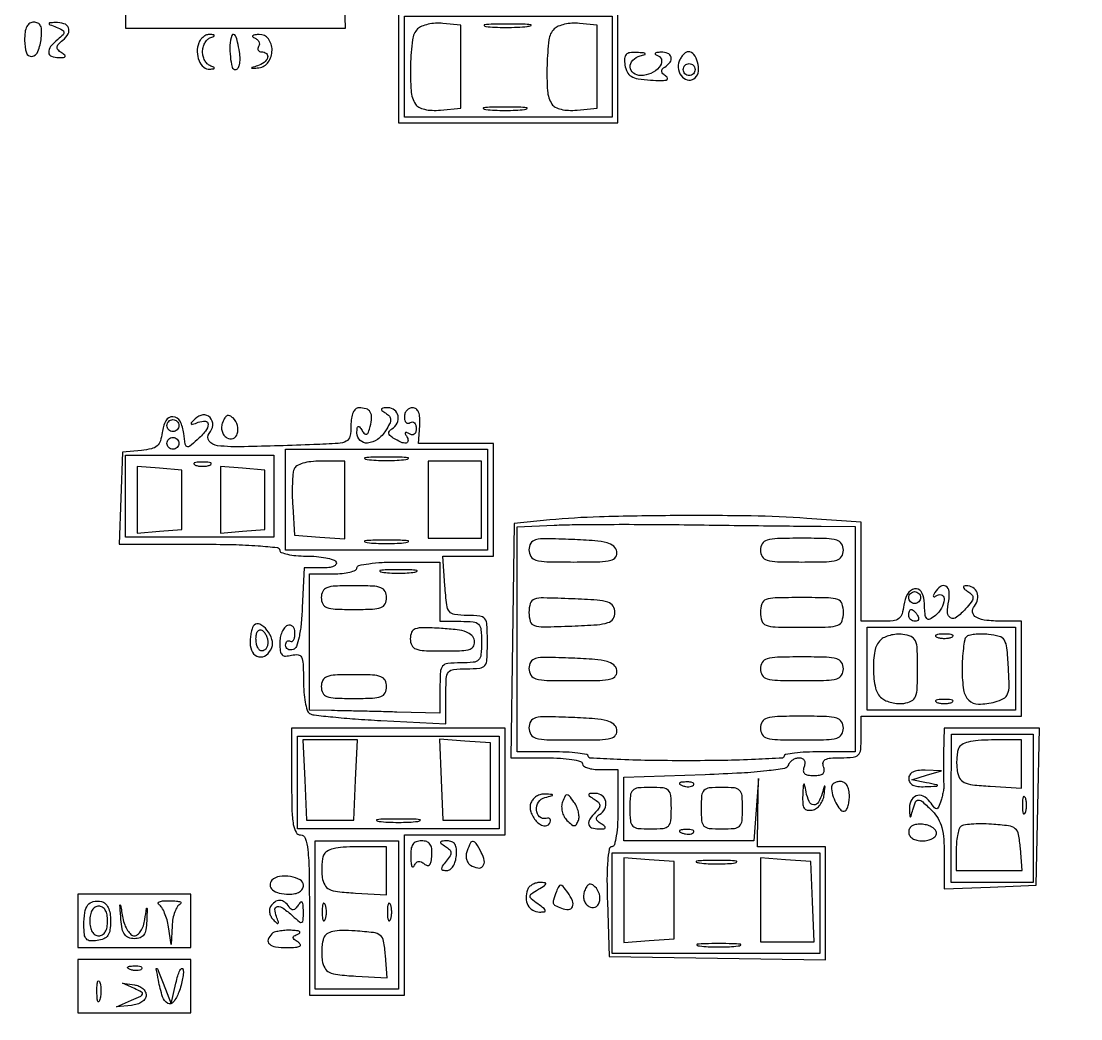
# Model space of a CAD drawing. Extents: x 4 to 1603, y 7 to 792.
# Drawn here: x 176.4 to 355, y 123 to 291.2 of the extents above; entities that cross this region are included whole.
import ezdxf

# ---------------------------------------------------------------- set-up
doc = ezdxf.new("R2010")
doc.units = 0

msp = doc.modelspace()

# ---------------------------------------------------------------- linework, layer by layer
for points in [[(4.463028, 790.750623, 0.090794), (4.267848, 789.688086, 0.000004), (4.202933, 675.011121, 0.000189), (4.180203, 548.51456, 0.000114), (4.244173, 398.5), (4.5, 7.5), (803.751263, 7.249377), (1603.002525, 6.998755), (1602.751263, 399.249377), (1602.5, 791.5), (803.718854, 791.750623, 0.000059), (387.797189, 791.831666, 0.000332), (164.795027, 791.700628, 0.000012), (5.544081, 791.497643, 0.311183)], [(177, 287.916667, 0.073569), (177.310953, 285.814773, 0.371207), (178.235382, 285.227231, 0.27278), (179.261294, 286.052308, 0.060835), (179.816422, 288.327119, 0.033762), (179.878808, 289.565449, 0.105459), (179.691812, 290.373911, 0.164572), (179.253717, 290.831475, 0.120811), (178.566422, 291, 0.14124), (177.871527, 290.79971, 0.135698), (177.377007, 290.257902, 0.086351), (177.087919, 289.31594, 0.031385)], [(182.34695, 290.132621, -0.022014), (183.393077, 289.666793, -0.251782), (183.644618, 289.310348, -0.23464), (183.49472, 288.886208, -0.019356), (182.59695, 288.080461, 0.047617), (181.393213, 286.870719, 0.186529), (181.068787, 285.888211, 0.294821), (181.53493, 285.239786, 0.096009), (182.75, 285.015313, 0.017705), (183.585648, 285.052235, 0.254304), (183.826404, 285.209151, 0.363269), (183.778439, 285.443648, 0.026719), (183.202666, 285.853584, -0.060128), (182.620433, 286.329639, -0.22328), (182.472597, 286.767043, -0.162645), (182.701484, 287.25846, -0.029938), (183.441655, 287.951578, 0.09329), (184.340017, 289.035567, 0.229816), (184.394584, 290.041314, 0.220133), (183.631662, 290.737728, 0.087231), (182.190983, 290.929715, 0.008093), (181.218974, 290.873541, 0.449608), (181.12036, 290.744311, 0.250801), (181.260596, 290.572548, 0.004933)], [(243.24508, 289.84508, 0.168088), (242.367645, 288.039434, 0.022427), (242.047996, 283.752662, 0.024355), (242.130555, 279.434624, 0.124954), (242.870177, 277.175817, 0.135355), (243.441301, 276.657812, 0.058992), (244.411167, 276.304065, 0.048667), (245.665239, 276.13419, 0.033157), (247.104865, 276.175817), (250.5, 276.5), (250.5, 283.5), (250.5, 290.5), (247.49508, 290.79508, 0.040549), (246.253309, 290.815983, 0.038943), (245.007113, 290.637738, 0.041546), (243.934657, 290.302509, 0.100182)], [(254.727696, 290.278268, 0.02012), (256.234338, 290.152063, 0.010546), (258.11537, 290.110215, 0.010474), (260.048239, 290.148479, 0.015806), (261.727696, 290.270202, 0.062969), (262.351289, 290.416037, 0.78507), (262.335636, 290.550546, 0.026082), (261.006031, 290.645979, 0.004587), (258.5, 290.67186, 0.004873), (255.985512, 290.650253, 0.021409), (254.504386, 290.559569, 0.613017), (254.45162, 290.422293, 0.180442)], [(266.24508, 289.84508, 0.168088), (265.367645, 288.039434, 0.022427), (265.047996, 283.752662, 0.024355), (265.130555, 279.434624, 0.124954), (265.870177, 277.175817, 0.135355), (266.441301, 276.657812, 0.058992), (267.411167, 276.304065, 0.048667), (268.665239, 276.13419, 0.033157), (270.104865, 276.175817), (273.5, 276.5), (273.5, 283.5), (273.5, 290.5), (270.49508, 290.79508, 0.040549), (269.253309, 290.815983, 0.038943), (268.007113, 290.637738, 0.041546), (266.934657, 290.302509, 0.100182)], [(206.361626, 287.5, 0.095527), (206.09356, 285.99205, 0.096072), (206.40638, 284.495799, 0.116082), (207.18339, 283.427388, 0.19554), (208.218615, 283.078947, 0.011982), (208.873211, 283.135049, 0.36718), (208.97782, 283.245655, 0.30932), (208.89123, 283.388093, 0.01027), (208.25, 283.662281, -0.109745), (207.77178, 283.990955, -0.064843), (207.367188, 284.557045, -0.060083), (207.093179, 285.261398, -0.062829), (207, 286, -0.062829), (207.093179, 286.738602, -0.060083), (207.367188, 287.442955, -0.064843), (207.77178, 288.009045, -0.109745), (208.25, 288.337719, 0.01027), (208.89123, 288.611907, 0.30932), (208.97782, 288.754345, 0.36718), (208.873211, 288.864951, 0.011982), (208.218615, 288.921053, 0.107569), (207.685734, 288.838999, 0.071645), (207.144554, 288.536184, 0.067116), (206.677538, 288.067466, 0.070903)], [(211.918758, 288.75, 0.066239), (211.618811, 287.119404, 0.039497), (211.67675, 285.144051, 0.036196), (211.989995, 283.428824, 0.341911), (212.543785, 283, 0.245792), (212.959473, 283.217484, 0.097094), (213.226502, 283.826596, 0.061592), (213.31872, 284.778781, 0.029821), (213.213308, 286, 0.017624), (212.912247, 287.64537, 0.055997), (212.552393, 288.702527, 0.260486), (212.217246, 288.942389, 0.356024)], [(215.756231, 288.335642, -0.07888), (216.193455, 288.073164, -0.105417), (216.477402, 287.709292, -0.121773), (216.564193, 287.302558, -0.131107), (216.447214, 286.91459, 0.092807), (216.312451, 286.565579, 0.171257), (216.359094, 286.268661, 0.174358), (216.580506, 286.070312, 0.096615), (216.940983, 286, -0.17858), (217.753012, 285.700421, -0.295067), (217.954706, 285.024721, -0.163304), (217.376674, 284.19331, -0.088439), (216.25, 283.630742, 0.0028), (215.30698, 283.346987, 0.530814), (215.282021, 283.265414, 0.251667), (215.406777, 283.212868, 0.002066), (216.5, 283.320995, 0.220004), (218.074568, 284.255925, 0.14949), (218.710703, 286.275978, 0.16339), (218.087863, 288.183399, 0.24732), (216.546466, 288.921053, 0.022824), (215.826208, 288.860265, 0.127625), (215.470167, 288.716523, 0.458183), (215.456633, 288.533793, 0.100896)], [(278.180449, 283.75, 0.080079), (278.539026, 282.594486, 0.146162), (279.20707, 281.878801, 0.094009), (280.383692, 281.459832, 0.021293), (282.5, 281.22174, 0.011933), (284.215815, 281.143465, 0.063563), (285.147263, 281.241847, 0.36416), (285.34102, 281.502007, 0.235491), (285.143237, 281.84674, -0.044804), (284.581749, 282.297934, -0.163462), (284.373453, 282.697761, -0.215337), (284.475897, 283.070852, -0.081442), (284.893237, 283.434017, 0.095559), (285.77745, 284.248078, 0.226045), (285.943741, 285.105673, 0.241134), (285.385373, 285.734239, 0.104458), (284.25, 285.921053, 0.01769), (283.535621, 285.86345, 0.202836), (283.295484, 285.727205, 0.449589), (283.329277, 285.552012, 0.038431), (283.791738, 285.323807, -0.299521), (284.355654, 284.512109, -0.188428), (283.948207, 283.386612, -0.10727), (282.565226, 282.362826, -0.106279), (280.877555, 282, -0.155654), (279.59463, 282.409303, -0.232727), (279.04504, 283.425385, -0.206755), (279.493114, 284.583176, -0.135359), (280.75, 285.310674, 0.014451), (281.54412, 285.542911, 0.559188), (281.579949, 285.690831, 0.18019), (281.315888, 285.812621, 0.006406), (280.180449, 285.883999, 0.042517), (279.008744, 285.842955, 0.176242), (278.387249, 285.528117, 0.1805), (278.121876, 284.8931, 0.044972)], [(287.335833, 284.432783, 0.139011), (287.20558, 282.991966, 0.146168), (287.857182, 281.729199, 0.188561), (288.956086, 281.223359, 0.214201), (290.032783, 281.632783, 0.173944), (290.547528, 282.723462, 0.089871), (290.42127, 284.245841, 0.096833), (289.788343, 285.539321, 0.234846), (288.861626, 286, 0.139714), (288.463842, 285.886635, 0.060958), (288.032111, 285.53963, 0.053624), (287.634405, 285.032302, 0.047864)], [(290, 283, -0.099038), (289.923658, 282.618362, -0.097945), (289.70625, 282.29375, -0.097945), (289.381638, 282.076342, -0.099038), (289, 282, -0.099038), (288.618362, 282.076342, -0.097945), (288.29375, 282.29375, -0.097945), (288.076342, 282.618362, -0.099038), (288, 283, -0.099038), (288.076342, 283.381638, -0.097945), (288.29375, 283.70625, -0.097945), (288.618362, 283.923658, -0.099038), (289, 284, -0.099038), (289.381638, 283.923658, -0.097945), (289.70625, 283.70625, -0.097945), (289.923658, 283.381638, -0.099038)], [(254.75, 276.276604, 0.019375), (256.229765, 276.150935, 0.011494), (258, 276.110234, 0.011494), (259.770235, 276.150935, 0.019375), (261.25, 276.276604, 0.108536), (261.666199, 276.423685, 0.707215), (261.635938, 276.56145, 0.025693), (260.329566, 276.655793, 0.005179), (258, 276.679926, 0.005179), (255.670434, 276.655793, 0.025693), (254.364063, 276.56145, 0.707215), (254.333801, 276.423685, 0.108536)], [(232, 223, -0.048056), (231.823523, 221.168095, -0.229591), (231.210658, 220.350834, -0.10385), (229.860932, 219.978679, -0.00664), (225.75, 219.777896, -0.002651), (213.983432, 219.422195, -0.032836), (209.513067, 219.604371, -0.204838), (208.108956, 220.390629, -0.350638), (208.132095, 221.659165, 0.153828), (208.711183, 223.078188, 0.21501), (208.258767, 224.351585, 0.23606), (207.05595, 224.780073, 0.168486), (205.75, 224.140754, 0.009992), (205.10202, 223.461353, 0.377046), (205.097977, 223.265306, 0.309425), (205.307933, 223.20717, 0.008433), (206.25, 223.547743, -0.108458), (207.474682, 223.729946, -0.411384), (207.936342, 223.205542, -0.157344), (207.491135, 222.060547, -0.038085), (206.074842, 220.567731, -0.014411), (204.840496, 219.513744, -0.290494), (204.371689, 219.46078, -0.244818), (204.06997, 219.867992, -0.010873), (203.824842, 221.662744, 0.089993), (203.200533, 223.72844, 0.270748), (202.00693, 224.49178, 0.286965), (200.818146, 223.813097, 0.094826), (200.189254, 221.808828, -0.049969), (199.883446, 220.407194, -0.137737), (199.327354, 219.573809, -0.120036), (198.365603, 219.085639, -0.033571), (196.689254, 218.808828), (193.5, 218.5), (193.207936, 210.75), (192.915871, 203), (206.457936, 203, -0.00562), (212.105763, 202.936519, -0.012809), (216.364484, 202.731539, -0.007772), (219.602246, 202.441785, -0.383842), (220, 202, 0.308946), (220.26528, 201.611648, 0.037703), (221.304539, 201.29375, 0.03416), (222.738865, 201.072294, 0.021227), (224.440983, 201, -0.02093), (226.186816, 200.926887, -0.027868), (227.758975, 200.70625, -0.027581), (229.000298, 200.388891, -0.179846), (229.5, 200, -0.293907), (229.492903, 199.608804, -0.147417), (229.095117, 199.28169, -0.070455), (228.269035, 199.066517, -0.028541), (227.104707, 199), (224.09138, 199), (223.79569, 192.329697, -0.013451), (223.592013, 189.473942, -0.029195), (223.249421, 187.302402, -0.034775), (222.805193, 185.782585, -0.22829), (222.25, 185.246364, -0.085944), (221.772731, 185.175372, -0.126763), (221.367188, 185.290226, -0.142077), (221.098108, 185.573126, -0.120098), (221, 185.975684, -0.072034), (221.058097, 186.376851, -0.147793), (221.230804, 186.639824, -0.188937), (221.487047, 186.725526, -0.126382), (221.785714, 186.632436, 0.233802), (222.082591, 186.60438, 0.169393), (222.340625, 186.822041, 0.091673), (222.515499, 187.298693, 0.042224), (222.571429, 187.959805, 0.064504), (222.481756, 188.652002, 0.129399), (222.212169, 189.128324, 0.166857), (221.796593, 189.338238, 0.126537), (221.285714, 189.279397, 0.140081), (220.792937, 188.908845, 0.060864), (220.377679, 188.193744, 0.053522), (220.095287, 187.272983, 0.047697), (220, 186.27638, 0.032929), (220.084129, 185.000341, 0.165765), (220.397131, 184.368918, 0.207585), (220.982807, 184.139943, 0.054833), (222, 184.289749, -0.092974), (223.080863, 184.365928, -0.261355), (223.673825, 183.93692, -0.099057), (223.945674, 182.805124, -0.009564), (224, 179.965397, 0.019545), (224.074394, 178.063005, 0.026432), (224.299204, 176.357029, 0.025491), (224.621775, 175.008836, 0.184916), (225.018566, 174.488525, 0.109821), (225.796561, 174.217856, 0.003912), (228.963725, 173.87376, 0.007057), (232.737101, 173.547369, 0.004866), (237.018566, 173.279697), (248, 172.700377), (248, 177.350188, -0.011153), (248.067746, 180.386849, -0.151296), (248.43818, 181.417871, -0.210027), (249.282477, 181.891825, -0.024377), (251.5, 182, 0.023974), (253.709242, 182.105988, 0.206324), (254.555556, 182.571429, 0.154453), (254.929858, 183.5825, 0.012019), (255, 186.5, 0.012021), (254.930251, 189.400743, 0.150997), (254.560917, 190.419457, 0.207914), (253.726255, 190.889921, 0.025826), (251.596513, 191, -0.030208), (249.476213, 191.128217, -0.204418), (248.585963, 191.642769, -0.133764), (248.139306, 192.769251, -0.01059), (247.846513, 196.000622), (247.5, 201.001243), (251.75, 201.000622), (256, 201), (256, 210.5), (256, 220), (249.692691, 220), (243.385381, 220), (243.593077, 223, 0.030851), (243.602941, 224.326065, 0.081218), (243.399562, 225.251512, 0.132873), (242.991908, 225.796068, 0.16754), (242.400386, 226, 0.110549), (241.866149, 225.88042, 0.099966), (241.411363, 225.542039, 0.094868), (241.106321, 225.036228, 0.088608), (241, 224.440983, 0.066118), (241.073267, 223.889346, 0.138808), (241.29375, 223.521475, 0.191142), (241.620352, 223.392057, 0.139169), (242, 223.5, -0.146489), (242.379403, 223.602013, -0.191582), (242.70625, 223.461189, -0.134005), (242.927049, 223.074636, -0.063222), (243, 222.5, -0.063738), (242.922006, 221.890651, -0.164361), (242.681864, 221.524449, -0.205319), (242.31078, 221.425906, -0.102388), (241.845492, 221.595492, 0.029004), (241.386848, 221.843426, 0.315645), (241.190983, 221.809017, 0.315645), (241.156574, 221.613152, 0.029004), (241.404508, 221.154508, -0.130864), (241.626439, 220.419732, -0.39004), (241.312771, 220.055322, -0.136656), (240.431807, 220.193266, -0.034472), (239.143237, 220.890313, -0.045108), (238.582121, 221.321264, -0.167837), (238.374236, 221.708088, -0.218762), (238.475495, 222.0737, -0.079241), (238.893237, 222.434017, 0.138975), (239.774854, 223.397532, 0.162425), (239.950585, 224.619571, 0.182403), (239.360698, 225.60353, 0.17131), (238.25, 225.984687, 0.015968), (237.379917, 225.949269, 0.270857), (237.152462, 225.793111, 0.353612), (237.209657, 225.559031, 0.021621), (237.84217, 225.118706, -0.070815), (238.47369, 224.57995, -0.181954), (238.683517, 224.027754, -0.11824), (238.513658, 223.309492, -0.022664), (237.851623, 222.134019, -0.096252), (236.480769, 220.662981, -0.138242), (234.819489, 220.049062, -0.212496), (233.547243, 220.498425, -0.208248), (233.015313, 221.75, -0.016245), (233.050975, 222.61434, -0.26806), (233.207275, 222.844019, -0.355346), (233.44146, 222.788346, -0.022397), (233.876575, 222.165465, 0.051512), (234.318522, 221.605218, 0.327512), (234.655068, 221.548501, 0.192363), (234.950638, 221.882344, 0.022205), (235.2525, 222.857561, 0.047813), (235.490203, 224.328397, 0.154446), (235.255955, 225.278218, 0.184418), (234.555087, 225.819688, 0.073395), (233.333333, 226, 0.189483), (232.78816, 225.785703, 0.101224), (232.361111, 225.1875, 0.069187), (232.087989, 224.23794, 0.035494)], [(203, 223, -0.099038), (202.923658, 222.618362, -0.097945), (202.70625, 222.29375, -0.097945), (202.381638, 222.076342, -0.099038), (202, 222, -0.099038), (201.618362, 222.076342, -0.097945), (201.29375, 222.29375, -0.097945), (201.076342, 222.618362, -0.099038), (201, 223, -0.099038), (201.076342, 223.381638, -0.097945), (201.29375, 223.70625, -0.097945), (201.618362, 223.923658, -0.099038), (202, 224, -0.099038), (202.381638, 223.923658, -0.097945), (202.70625, 223.70625, -0.097945), (202.923658, 223.381638, -0.099038)], [(210.387065, 223.566293, 0.071218), (210.209375, 222.787105, 0.087019), (210.27764, 222.043809, 0.092845), (210.586548, 221.404885, 0.094398), (211.104283, 220.925407, 0.23738), (212.138923, 220.829238, 0.229139), (212.854975, 221.602743, 0.144145), (212.869075, 223.008621, 0.127969), (212.126563, 224.273437, 0.080528), (211.603797, 224.650358, 0.215783), (211.155692, 224.667812, 0.162537), (210.757434, 224.326623, 0.043467)], [(203, 220, -0.099038), (202.923658, 219.618362, -0.097945), (202.70625, 219.29375, -0.097945), (202.381638, 219.076342, -0.099038), (202, 219, -0.099038), (201.618362, 219.076342, -0.097945), (201.29375, 219.29375, -0.097945), (201.076342, 219.618362, -0.099038), (201, 220, -0.099038), (201.076342, 220.381638, -0.097945), (201.29375, 220.70625, -0.097945), (201.618362, 220.923658, -0.099038), (202, 221, -0.099038), (202.381638, 220.923658, -0.097945), (202.70625, 220.70625, -0.097945), (202.923658, 220.381638, -0.099038)], [(205.75, 216.337719, 0.057986), (206.320008, 216.181385, 0.037979), (207, 216.12966, 0.037979), (207.679992, 216.181385, 0.057986), (208.25, 216.337719, 0.174857), (208.459382, 216.525001, 0.447206), (208.398438, 216.693942, 0.078554), (207.89144, 216.810911, 0.017491), (207, 216.842105, 0.017491), (206.10856, 216.810911, 0.078554), (205.601562, 216.693942, 0.447206), (205.540618, 216.525001, 0.174857)], [(222.408803, 215.62294, 0.070665), (222.2212, 214.804443, 0.012314), (222.126609, 213.218966, 0.013157), (222.110347, 211.339533, 0.011459), (222.190188, 209.37294), (222.5, 204.5), (226.75, 204.192502), (231, 203.885004), (231, 210.442502), (231, 217), (226.968615, 217, 0.026195), (225.253263, 216.91007, 0.047168), (223.873769, 216.631834, 0.061651), (222.891459, 216.197354, 0.167749)], [(234.75, 217.276604, 0.019375), (236.229765, 217.150935, 0.011494), (238, 217.110234, 0.011494), (239.770235, 217.150935, 0.019375), (241.25, 217.276604, 0.108536), (241.666199, 217.423685, 0.707215), (241.635937, 217.56145, 0.025693), (240.329566, 217.655793, 0.005179), (238, 217.679926, 0.005179), (235.670434, 217.655793, 0.025693), (234.364063, 217.56145, 0.707215), (234.333801, 217.423685, 0.108536)], [(265.5, 207.081892), (259.5, 206.5), (259.22886, 186.75), (258.95772, 167), (264.97886, 167, -0.015344), (267.304482, 166.928615, -0.025808), (269.244715, 166.70848, -0.023977), (270.696292, 166.395255, -0.339825), (271, 166, 0.254951), (271.209557, 165.615738, 0.06271), (271.88125, 165.29375, 0.048861), (272.850749, 165.072766, 0.031626), (274, 165), (277, 165), (277, 158.5, -0.013372), (276.930078, 155.88602, -0.026206), (276.710095, 153.816226, -0.026722), (276.389986, 152.326906, -0.338521), (275.962474, 152, 0.36863), (275.513444, 151.616888, 0.019301), (275.270118, 149.590421, 0.020042), (275.152433, 146.709436, 0.007956), (275.212474, 142.75), (275.5, 133.5), (293.75, 133.227441), (312, 132.954883), (312, 142.477441), (312, 152), (306.25, 151.998178), (300.5, 151.996356), (300.591287, 157.748178), (300.682574, 163.5), (300.291383, 158.25), (299.900192, 153), (288.950096, 153), (278, 153), (278, 158.369551), (278, 163.739101), (291.694669, 164.203558, 0.005386), (297.799107, 164.47645, 0.014954), (302.078341, 164.842582, 0.012659), (305.122355, 165.273338, 0.277607), (305.778003, 165.834008, -0.096988), (306.0303, 166.279681, -0.070321), (306.459423, 166.65749, -0.06793), (306.993353, 166.912667, -0.0777), (307.551949, 167, -0.106699), (308.063848, 166.889504, -0.16411), (308.392334, 166.583175, -0.142418), (308.495659, 166.103193, -0.074012), (308.361626, 165.5, 0.093029), (308.237711, 164.822427, 0.209178), (308.445074, 164.354382, 0.145807), (309.009508, 164.080501, 0.04057), (310, 164, 0.04057), (310.990492, 164.080501, 0.145807), (311.554926, 164.354382, 0.209178), (311.762289, 164.822427, 0.093029), (311.638374, 165.5, -0.136349), (311.570205, 166.212529, -0.233305), (311.916439, 166.683374, -0.101407), (312.808181, 166.93614, -0.018523), (314.531385, 167, 0.022358), (316.634454, 167.094086, 0.176934), (317.502242, 167.502262, 0.175164), (317.907251, 168.375927, 0.021822), (318, 170.5), (318, 174), (331.5, 174), (345, 174), (345, 182), (345, 190), (342.081787, 190, -0.02616), (339.174951, 190.152189, -0.092492), (337.390921, 190.68277, -0.23823), (336.776128, 191.526826, -0.216936), (337.060567, 192.572978, 0.117752), (337.61789, 193.702688, 0.152573), (337.527296, 194.848019, 0.163955), (336.815228, 195.681905, 0.13885), (335.690983, 195.984687, 0.087416), (335.307312, 195.911995, 0.39029), (335.213476, 195.724933, 0.157323), (335.406552, 195.437412, 0.025846), (335.960237, 195.045737, -0.064804), (336.655671, 194.46776, -0.222778), (336.829899, 193.923014, -0.133248), (336.548103, 193.244772, -0.019215), (335.57659, 192.084631, -0.044576), (334.061803, 190.684345, -0.286094), (333.068833, 190.584971, -0.288197), (332.547563, 191.431283, -0.044967), (332.750687, 193.476133, 0.075277), (332.811647, 195.054148, 0.236999), (332.250212, 195.916579, 0.298394), (331.35217, 195.870153, 0.096701), (330.404508, 194.845492, 0.029004), (330.156574, 194.386848, 0.315645), (330.190983, 194.190983, 0.315645), (330.386848, 194.156574, 0.029004), (330.845492, 194.404508, -0.29609), (331.633543, 194.387045, -0.275156), (331.977533, 193.648499, -0.104624), (331.518639, 192.214062, -0.090233), (330.5, 191, -0.0486), (329.538553, 190.348431, -0.370675), (329.044844, 190.454421, -0.141472), (328.761923, 191.187551, -0.009074), (328.60194, 193.5, 0.139598), (328.078399, 195.036845, 0.304151), (326.971544, 195.471945, 0.212975), (325.785354, 194.596749, 0.100561), (325.183578, 192.75, -0.043589), (324.876613, 191.248674, -0.163751), (324.330702, 190.473267, -0.133579), (323.353989, 190.09762, -0.0254), (321.433578, 190), (318, 190), (318, 198.350257), (318, 206.700515), (308.846375, 207.350257, 0.013787), (299.46932, 207.756455, 0.005478), (286.584871, 207.817839, 0.005329), (273.898857, 207.604074, 0.017295)], [(311.25, 206.025188), (317, 206), (317, 187), (317, 168), (311, 168, 0.011735), (308.69963, 167.946003, 0.019357), (306.7625, 167.779687, 0.014069), (305.247562, 167.546865, 0.362246), (305, 167.25, -0.398636), (304.711763, 166.945921, -0.002013), (300.153125, 166.720313, -0.007096), (294.826817, 166.553908, -0.00426), (288.5, 166.5, -0.00426), (282.173183, 166.553908, -0.007096), (276.846875, 166.720313, -0.002013), (272.288237, 166.945921, -0.398636), (272, 167.25, 0.362246), (271.752438, 167.546865, 0.014069), (270.2375, 167.779687, 0.019357), (268.30037, 167.946003, 0.011735), (266, 168), (260, 168), (260, 186.952283), (260, 205.904565), (266.25, 206.202283, -0.009037), (269.688549, 206.303837, -0.002062), (275.510938, 206.346507, -0.002133), (282.224608, 206.339387, -0.002075), (289, 206.275188, 0.00029), (295.738693, 206.187276, 0.000308), (302.342187, 206.109016, 0.000292), (308.026552, 206.048472, 0.001421)], [(234.75, 203.276604, 0.019375), (236.229765, 203.150935, 0.011494), (238, 203.110234, 0.011494), (239.770235, 203.150935, 0.019375), (241.25, 203.276604, 0.108536), (241.666199, 203.423685, 0.707215), (241.635937, 203.56145, 0.025693), (240.329566, 203.655793, 0.005179), (238, 203.679926, 0.005179), (235.670434, 203.655793, 0.025693), (234.364063, 203.56145, 0.707215), (234.333801, 203.423685, 0.108536)], [(262, 202.04381, 0.144426), (262.326315, 200.937681, 0.18545), (263.176374, 200.317467, 0.060254), (265.016449, 200.0521, 0.005716), (269.573324, 200, 0.005846), (273.92982, 200.05094, 0.0535), (275.805825, 200.296745, 0.180342), (276.613901, 200.842529, 0.204914), (276.812719, 201.75, 0.176416), (276.277255, 202.647786, 0.105433), (275.158058, 203.221491, 0.047313), (273.110815, 203.570879, 0.008479), (269.239395, 203.79381, 0.005634), (264.830575, 203.923001, 0.063889), (263.099588, 203.732559, 0.201507), (262.304176, 203.146657, 0.135377)], [(301, 202, 0.142406), (301.311233, 200.929389, 0.183695), (302.125, 200.321429, 0.063075), (303.864163, 200.054458, 0.006583), (308, 200, 0.006583), (312.135837, 200.054458, 0.063075), (313.875, 200.321429, 0.183695), (314.688767, 200.929389, 0.142406), (315, 202, 0.142406), (314.688767, 203.070611, 0.183695), (313.875, 203.678571, 0.063075), (312.135837, 203.945542, 0.006583), (308, 204, 0.006583), (303.864163, 203.945542, 0.063075), (302.125, 203.678571, 0.183695), (301.311233, 203.070611, 0.142406)], [(247, 195), (247, 190), (250.5, 190, -0.021868), (252.627612, 189.906903, -0.176278), (253.5, 189.5, -0.176278), (253.906903, 188.627612, -0.021868), (254, 186.5, -0.021868), (253.906903, 184.372388, -0.176278), (253.5, 183.5, -0.176278), (252.627612, 183.093097, -0.021868), (250.5, 183, 0.023341), (248.306424, 182.897543, 0.199743), (247.455917, 182.446464, 0.159866), (247.074794, 181.469078, 0.013719), (247.000489, 178.75), (247.000979, 174.5), (239.750489, 174.701443, 0.000668), (236.699588, 174.782126, 0.000595), (233.528269, 174.857976, 0.000597), (230.676269, 174.919384, 0.001847), (228.75, 174.951443), (225, 175), (225, 186.5), (225, 198), (229, 198, 0.023598), (230.532944, 198.07239, 0.037669), (231.825, 198.29375, 0.04382), (232.748945, 198.612873, 0.295869), (233, 199, -0.350432), (233.323933, 199.405433, -0.020168), (235, 199.714286, -0.022889), (237.243014, 199.930567, -0.01259), (240, 200), (247, 200)], [(237.25, 198.283746, 0.023547), (238.502218, 198.153981, 0.014044), (240, 198.111902, 0.014044), (241.497782, 198.153981, 0.023547), (242.75, 198.283746, 0.124239), (243.112409, 198.435926, 0.664672), (243.076562, 198.577962, 0.03126), (241.97062, 198.675363, 0.006336), (240, 198.700336, 0.006336), (238.02938, 198.675363, 0.03126), (236.923438, 198.577962, 0.664672), (236.887591, 198.435926, 0.124239)], [(227, 194, 0.118451), (227.253284, 192.945848, 0.189837), (227.9375, 192.340909, 0.077556), (229.359853, 192.061504, 0.009792), (232.5, 192, 0.009792), (235.640147, 192.061504, 0.077556), (237.0625, 192.340909, 0.189837), (237.746716, 192.945848, 0.118451), (238, 194, 0.118451), (237.746716, 195.054152, 0.189837), (237.0625, 195.659091, 0.077556), (235.640147, 195.938496, 0.009792), (232.5, 196, 0.009792), (229.359853, 195.938496, 0.077556), (227.9375, 195.659091, 0.189837), (227.253284, 195.054152, 0.118451)], [(328, 194, -0.099038), (327.923658, 193.618362, -0.097945), (327.70625, 193.29375, -0.097945), (327.381638, 193.076342, -0.099038), (327, 193, -0.099038), (326.618362, 193.076342, -0.097945), (326.29375, 193.29375, -0.097945), (326.076342, 193.618362, -0.099038), (326, 194, -0.099038), (326.076342, 194.381638, -0.097945), (326.29375, 194.70625, -0.097945), (326.618362, 194.923658, -0.099038), (327, 195, -0.099038), (327.381638, 194.923658, -0.097945), (327.70625, 194.70625, -0.097945), (327.923658, 194.381638, -0.099038)], [(262, 191.5, 0.074784), (262.229022, 189.977344, 0.246252), (262.922065, 189.278845, 0.08217), (264.463861, 189.057716, 0.004746), (269.25, 189.20619, 0.00674), (273.477005, 189.4346, 0.059811), (275.307024, 189.780751, 0.168869), (276.170214, 190.424782, 0.149911), (276.5, 191.5, 0.149911), (276.170214, 192.575218, 0.168869), (275.307024, 193.219249, 0.059811), (273.477005, 193.5654, 0.00674), (269.25, 193.79381, 0.004746), (264.463861, 193.942284, 0.08217), (262.922065, 193.721155, 0.246252), (262.229022, 193.022656, 0.074784)], [(301, 191.5, 0.0831), (301.241714, 190.055682, 0.227859), (301.95, 189.339286, 0.080329), (303.514401, 189.050231, 0.005599), (308, 189, 0.005599), (312.485599, 189.050231, 0.080329), (314.05, 189.339286, 0.227859), (314.758286, 190.055682, 0.0831), (315, 191.5, 0.0831), (314.758286, 192.944318, 0.227859), (314.05, 193.660714, 0.080329), (312.485599, 193.949769, 0.005599), (308, 194, 0.005599), (303.514401, 193.949769, 0.080329), (301.95, 193.660714, 0.227859), (301.241714, 192.944318, 0.0831)], [(327.5, 191, -0.082592), (327.656512, 190.6179, -0.161196), (327.6254, 190.29375, -0.182303), (327.413961, 190.078288, -0.108972), (327.059017, 190, -0.093332), (326.654762, 190.076123, -0.09642), (326.311086, 190.29375, -0.099167), (326.081062, 190.618444, -0.105053), (326, 191, -0.042167), (326.032345, 191.382849, -0.061769), (326.129539, 191.70625, -0.081139), (326.272352, 191.92554, -0.210953), (326.440983, 192, -0.151918), (326.65171, 191.934461, -0.038439), (326.933975, 191.70625, -0.035638), (327.231006, 191.382774, -0.029505)], [(215.690476, 189.357143, 0.110186), (215.423964, 188.937581, 0.030492), (215.202827, 188.184077, 0.029229), (215.050838, 187.277221, 0.026911), (215, 186.333333, 0.130848), (215.408502, 184.799083, 0.215015), (216.477718, 184.024764, 0.22076), (217.742263, 184.322651, 0.135441), (218.668129, 185.577541, 0.174471), (218.697133, 186.962291, 0.085897), (217.847778, 188.532299, 0.107386), (216.663302, 189.50904, 0.326131)], [(218, 186.440983, -0.067639), (217.925146, 185.890182, -0.08433), (217.70625, 185.423289, -0.09965), (217.38134, 185.111069, -0.142666), (217, 185, -0.195654), (216.618015, 185.155423, -0.086673), (216.29375, 185.604836, -0.066561), (216.073608, 186.270941, -0.0466), (216, 187.059017, -0.047867), (216.071541, 187.804599, -0.104212), (216.29375, 188.33165, -0.181468), (216.621877, 188.558599, -0.202618), (217, 188.5, -0.08825), (217.382836, 188.157656, -0.053305), (217.70625, 187.640225, -0.051278), (217.925833, 187.038022, -0.061875)], [(242, 187.05226, 0.112626), (242.249309, 185.959501, 0.194748), (242.928925, 185.342057, 0.078956), (244.351935, 185.06065, 0.009413), (247.573324, 185, 0.00915), (250.67236, 185.056719, 0.071543), (252.088373, 185.313576, 0.204662), (252.700302, 185.856849, 0.158528), (252.813958, 186.75, 0.149402), (252.36149, 187.609692, 0.109659), (251.449745, 188.195722, 0.059101), (249.876727, 188.571935, 0.014771), (247.240634, 188.80226, 0.009337), (244.166571, 188.922022, 0.085848), (242.851578, 188.721921, 0.213718), (242.225351, 188.146218, 0.101928)], [(321.242976, 186.842976, 0.15409), (320.281868, 184.99516, 0.048654), (320.040878, 181.855968, 0.048514), (320.407485, 178.752001, 0.167428), (321.444958, 177.045681, 0.074494), (322.165604, 176.609767, 0.041702), (323.142566, 176.294727, 0.040508), (324.206315, 176.136551, 0.051913), (325.194958, 176.173236, 0.085368), (326.453736, 176.578046, 0.180066), (327.130372, 177.32956, 0.084193), (327.434087, 178.763531, 0.010182), (327.5, 182, 0.009614), (327.435795, 185.338715, 0.092759), (327.122727, 186.716414, 0.194214), (326.406052, 187.42357, 0.069795), (324.992976, 187.792976, 0.048605), (323.941859, 187.813162, 0.042571), (322.857266, 187.634766, 0.044841), (321.899812, 187.298518, 0.08975)], [(330.75, 187.337719, 0.057986), (331.320008, 187.181385, 0.037979), (332, 187.12966, 0.037979), (332.679992, 187.181385, 0.057986), (333.25, 187.337719, 0.174857), (333.459382, 187.525001, 0.447206), (333.398438, 187.693942, 0.078554), (332.89144, 187.810911, 0.017491), (332, 187.842105, 0.017491), (331.10856, 187.810911, 0.078554), (330.601562, 187.693942, 0.447206), (330.540618, 187.525001, 0.174857)], [(335.71406, 187.380727, 0.150096), (335.43423, 186.852836, 0.015541), (335.209755, 185.447411, 0.018225), (335.05212, 183.717222, 0.013604), (335, 181.801949, 0.036464), (335.246454, 178.427026, 0.165399), (336.133327, 176.696641, 0.200021), (337.773764, 176.051842, 0.056456), (340.55339, 176.424044, 0.060708), (341.988074, 176.975841, 0.180928), (342.674284, 177.75136, 0.095635), (342.916249, 179.114294, 0.010665), (342.801154, 182.281891, 0.010911), (342.542213, 185.533383, 0.111161), (342.115771, 186.808655, 0.190101), (341.263313, 187.457991, 0.044428), (339.46406, 187.797393, 0.023563), (338.249413, 187.85882, 0.028525), (337.110172, 187.797672, 0.029193), (336.179428, 187.638837, 0.140413)], [(301, 182, 0.142406), (301.311233, 180.929389, 0.183695), (302.125, 180.321429, 0.063075), (303.864163, 180.054458, 0.006583), (308, 180, 0.006583), (312.135837, 180.054458, 0.063075), (313.875, 180.321429, 0.183695), (314.688767, 180.929389, 0.142406), (315, 182, 0.142406), (314.688767, 183.070611, 0.183695), (313.875, 183.678571, 0.063075), (312.135837, 183.945542, 0.006583), (308, 184, 0.006583), (303.864163, 183.945542, 0.063075), (302.125, 183.678571, 0.183695), (301.311233, 183.070611, 0.142406)], [(262, 182.04381, 0.144426), (262.326315, 180.937681, 0.18545), (263.176374, 180.317467, 0.060254), (265.016449, 180.0521, 0.005716), (269.573324, 180, 0.005846), (273.92982, 180.05094, 0.0535), (275.805825, 180.296745, 0.180342), (276.613901, 180.842529, 0.204914), (276.812719, 181.75, 0.176416), (276.277255, 182.647786, 0.105433), (275.158058, 183.221491, 0.047313), (273.110815, 183.570879, 0.008479), (269.239395, 183.79381, 0.005634), (264.830575, 183.923001, 0.063889), (263.099588, 183.732559, 0.201507), (262.304176, 183.146657, 0.135377)], [(227, 179, 0.118451), (227.253284, 177.945848, 0.189837), (227.9375, 177.340909, 0.077556), (229.359853, 177.061504, 0.009792), (232.5, 177, 0.009792), (235.640147, 177.061504, 0.077556), (237.0625, 177.340909, 0.189837), (237.746716, 177.945848, 0.118451), (238, 179, 0.118451), (237.746716, 180.054152, 0.189837), (237.0625, 180.659091, 0.077556), (235.640147, 180.938496, 0.009792), (232.5, 181, 0.009792), (229.359853, 180.938496, 0.077556), (227.9375, 180.659091, 0.189837), (227.253284, 180.054152, 0.118451)], [(330.75, 176.337719, 0.057986), (331.320008, 176.181385, 0.037979), (332, 176.12966, 0.037979), (332.679992, 176.181385, 0.057986), (333.25, 176.337719, 0.174857), (333.459382, 176.525001, 0.447206), (333.398438, 176.693942, 0.078554), (332.89144, 176.810911, 0.017491), (332, 176.842105, 0.017491), (331.10856, 176.810911, 0.078554), (330.601562, 176.693942, 0.447206), (330.540618, 176.525001, 0.174857)], [(262, 172.04381, 0.144426), (262.326315, 170.937681, 0.18545), (263.176374, 170.317467, 0.060254), (265.016449, 170.0521, 0.005716), (269.573324, 170, 0.005846), (273.92982, 170.05094, 0.0535), (275.805825, 170.296745, 0.180342), (276.613901, 170.842529, 0.204914), (276.812719, 171.75, 0.176416), (276.277255, 172.647786, 0.105433), (275.158058, 173.221491, 0.047313), (273.110815, 173.570879, 0.008479), (269.239395, 173.79381, 0.005634), (264.830575, 173.923001, 0.063889), (263.099588, 173.732559, 0.201507), (262.304176, 173.146657, 0.135377)], [(301, 172, 0.142406), (301.311233, 170.929389, 0.183695), (302.125, 170.321429, 0.063075), (303.864163, 170.054458, 0.006583), (308, 170, 0.006583), (312.135837, 170.054458, 0.063075), (313.875, 170.321429, 0.183695), (314.688767, 170.929389, 0.142406), (315, 172, 0.142406), (314.688767, 173.070611, 0.183695), (313.875, 173.678571, 0.063075), (312.135837, 173.945542, 0.006583), (308, 174, 0.006583), (303.864163, 173.945542, 0.063075), (302.125, 173.678571, 0.183695), (301.311233, 173.070611, 0.142406)], [(222, 163, 0.005946), (222.056738, 158.229484, 0.035355), (222.291667, 155.75, 0.084509), (222.743224, 154.447695, 0.273642), (223.5, 154, -0.32143), (224.292864, 153.431572, -0.054088), (224.722222, 151.5, -0.024158), (224.948179, 147.880669, -0.003511), (225, 140.5), (225, 127), (233, 127), (241, 127), (241, 140.5), (241, 154), (249.5, 154), (258, 154), (258, 163), (258, 172), (240, 172), (222, 172)], [(331.881579, 167.75, 0.00382), (331.847411, 166.060076, 0.004835), (331.84287, 164.497705, 0.003851), (331.861804, 163.189032, 0.038802), (331.916098, 162.646442, -0.067822), (331.935201, 162.190395, -0.017985), (331.840868, 161.466263, -0.017904), (331.672762, 160.642516, -0.017556), (331.445227, 159.827426, -0.01569), (331.03177, 158.653785, -0.274608), (330.726256, 158.414362, -0.258363), (330.355767, 158.561039, -0.014198), (329.562412, 159.58376, 0.122576), (328.432692, 160.526632, 0.211996), (327.231582, 160.567184, 0.202742), (326.357293, 159.695132, 0.114271), (326.116001, 158.190983, 0.003272), (326.195509, 157.133405, 0.420376), (326.287269, 157.057158, 0.309854), (326.395223, 157.148739, 0.002679), (326.689326, 158.25, -0.037593), (327.14129, 159.566237, -0.320397), (327.645547, 159.871774, -0.167607), (328.366157, 159.560716, -0.011444), (330, 158, -0.067963), (330.958911, 156.737781, -0.063774), (331.569562, 155.23768, -0.046972), (331.899908, 153.257925, -0.017868), (332, 150.457936), (332, 144.915871), (339.75, 145.207936), (347.5, 145.5), (347.779025, 158.75), (348.05805, 172), (340.029025, 172), (332, 172)], [(334.389534, 168.572726, 0.054107), (334.201902, 167.862539, 0.022994), (334.099391, 166.882413, 0.022427), (334.085125, 165.816682, 0.027327), (334.170919, 164.822726, 0.086012), (334.575976, 163.568344, 0.163195), (335.334478, 162.842626, 0.083481), (336.757553, 162.443873, 0.012279), (339.75, 162.19774), (345, 161.895481), (345, 165.94774), (345, 170), (339.968615, 170, 0.01775), (337.676069, 169.91859, 0.044896), (336.030866, 169.651867, 0.066971), (334.936331, 169.20936, 0.173317)], [(326, 163.5, 0.14172), (326.185316, 162.859324, 0.137679), (326.685636, 162.407937, 0.091185), (327.535796, 162.164828, 0.036551), (328.75, 162.136182, 0.00087), (330.711164, 162.236722, 0.296243), (330.827146, 162.321104, 0.461196), (330.774276, 162.418239, 0.001095), (329, 162.788841), (326.5, 163.305318), (329, 164.052979), (331.5, 164.80064), (328.75, 164.90032, 0.037342), (327.544475, 164.853982, 0.089719), (326.69172, 164.597625, 0.133731), (326.186626, 164.13932, 0.142973)], [(287.8125, 162.316886, 0.051402), (288.359369, 162.160852, 0.05415), (288.916927, 162.123424, 0.060344), (289.402231, 162.202593, 0.126455), (289.729167, 162.395833, 0.296942), (289.77538, 162.614691, 0.208169), (289.592839, 162.799335, 0.077125), (289.112848, 162.910055, 0.028489), (288.416667, 162.921053, 0.018894), (287.670344, 162.862007, 0.168741), (287.37858, 162.720685, 0.470617), (287.395823, 162.538436, 0.054073)], [(308.136182, 160.676676, 0.027396), (308.145416, 159.273402, 0.129144), (308.395277, 158.514918, 0.210274), (308.908514, 158.177783, 0.088989), (309.75, 158.186892, 0.108953), (310.437643, 158.481997, 0.072043), (311.059375, 159.080391, 0.067249), (311.523487, 159.8791, 0.07035), (311.75, 160.760216, 0.001066), (311.899585, 162.126803, 0.264401), (311.852256, 162.235675, 0.524317), (311.778952, 162.211213, 0.001366), (311.430449, 161, -0.062801), (310.787789, 159.492039, -0.291344), (309.98443, 159.078389, -0.270858), (309.218421, 159.62585, -0.057808), (308.705733, 161.25, 0.00455), (308.449801, 162.516591, 0.596381), (308.327864, 162.552555, 0.183121), (308.223116, 162.317912, 0.002361)], [(313, 162.081787, 0.068156), (313.180975, 160.760309, 0.051123), (313.718556, 159.39203, 0.05357), (314.425896, 158.320729, 0.223672), (315.106989, 158, 0.244294), (315.449646, 158.178044, 0.06743), (315.737678, 158.734375, 0.051882), (315.934911, 159.542413, 0.033947), (316, 160.5, 0.04716), (315.90137, 161.543379, 0.088208), (315.6, 162.333333, 0.118484), (315.11998, 162.822179, 0.140575), (314.5, 163, 0.05931), (313.926346, 162.931713, 0.078243), (313.440625, 162.730275, 0.096657), (313.115298, 162.432018, 0.16037)], [(262.331871, 159.422459, 0.174728), (262.300918, 157.908678, 0.10137), (263.227486, 156.318433, 0.144934), (264.481143, 155.544085, 0.33213), (265.456005, 155.928815, 0.074332), (265.634549, 156.345083, 0.216167), (265.583138, 156.646408, 0.222869), (265.325104, 156.800189, 0.078355), (264.88372, 156.774777, -0.242405), (263.791949, 157.06724, -0.19734), (263.265561, 158.174559, -0.15832), (263.625959, 159.529576, -0.187976), (264.692914, 160.299681, 0.001975), (265.895299, 160.616361, 0.327333), (265.975744, 160.716526, 0.405416), (265.900085, 160.801687, 0.002265), (264.718615, 160.883999, 0.083491), (263.992404, 160.809984, 0.070439), (263.282688, 160.502522, 0.071614), (262.696892, 160.016635, 0.092504)], [(267.663699, 159.565998, 0.085998), (267.512509, 158.799846, 0.064375), (267.603113, 157.942717, 0.063102), (267.913026, 157.119173, 0.074999), (268.405745, 156.451397, 0.021337), (269.194496, 155.727237, 0.173766), (269.64637, 155.559227, 0.261421), (269.995141, 155.749545, 0.048405), (270.334189, 156.4285, 0.099721), (270.444769, 157.082007, 0.050724), (270.334196, 157.911468, 0.047555), (270.038983, 158.776372, 0.051899), (269.592143, 159.5431, 0.012347), (268.783523, 160.593503, 0.223138), (268.411616, 160.773593, 0.292322), (268.098776, 160.578797, 0.01967)], [(272.991641, 160.026328, -0.043931), (273.693851, 159.49075, -0.181316), (273.932945, 159.023161, -0.182338), (273.805025, 158.515362, -0.044506), (273.241641, 157.841641, 0.047136), (272.261479, 156.656937, 0.1962), (272.072513, 155.768251, 0.275337), (272.566327, 155.199881, 0.081899), (273.75, 155.015313, 0.015461), (274.63092, 155.050276, 0.276177), (274.854177, 155.206151, 0.350217), (274.794125, 155.439995, 0.02023), (274.143237, 155.890313, -0.045108), (273.582121, 156.321264, -0.167837), (273.374236, 156.708088, -0.218762), (273.475495, 157.0737, -0.079241), (273.893237, 157.434017, 0.138975), (274.774854, 158.397532, 0.162425), (274.950585, 159.619571, 0.182403), (274.360698, 160.60353, 0.17131), (273.25, 160.984687, 0.0118), (272.277243, 160.953209, 0.323507), (272.089324, 160.800714, 0.316019), (272.173014, 160.570626, 0.011499)], [(279, 158.5, 0.021868), (279.093097, 156.372388, 0.176278), (279.5, 155.5, 0.176278), (280.372388, 155.093097, 0.021868), (282.5, 155, 0.021868), (284.627612, 155.093097, 0.176278), (285.5, 155.5, 0.176278), (285.906903, 156.372388, 0.021868), (286, 158.5, 0.021868), (285.906903, 160.627612, 0.176278), (285.5, 161.5, 0.176278), (284.627612, 161.906903, 0.021868), (282.5, 162, 0.021868), (280.372388, 161.906903, 0.176278), (279.5, 161.5, 0.176278), (279.093097, 160.627612, 0.021868)], [(291, 158.5, 0.021868), (291.093097, 156.372388, 0.176278), (291.5, 155.5, 0.176278), (292.372388, 155.093097, 0.021868), (294.5, 155, 0.021868), (296.627612, 155.093097, 0.176278), (297.5, 155.5, 0.176278), (297.906903, 156.372388, 0.021868), (298, 158.5, 0.021868), (297.906903, 160.627612, 0.176278), (297.5, 161.5, 0.176278), (296.627612, 161.906903, 0.021868), (294.5, 162, 0.021868), (292.372388, 161.906903, 0.176278), (291.5, 161.5, 0.176278), (291.093097, 160.627612, 0.021868)], [(345.157895, 159, 0.017491), (345.189089, 158.10856, 0.078554), (345.306058, 157.601562, 0.447206), (345.474999, 157.540618, 0.174857), (345.662281, 157.75, 0.057986), (345.818615, 158.320008, 0.037979), (345.87034, 159, 0.037979), (345.818615, 159.679992, 0.057986), (345.662281, 160.25, 0.174857), (345.474999, 160.459382, 0.447206), (345.306058, 160.398438, 0.078554), (345.189089, 159.89144, 0.017491)], [(236.75, 156.276604, 0.019375), (238.229765, 156.150935, 0.011494), (240, 156.110234, 0.011494), (241.770235, 156.150935, 0.019375), (243.25, 156.276604, 0.108536), (243.666199, 156.423685, 0.707215), (243.635937, 156.56145, 0.025693), (242.329566, 156.655793, 0.005179), (240, 156.679926, 0.005179), (237.670434, 156.655793, 0.025693), (236.364063, 156.56145, 0.707215), (236.333801, 156.423685, 0.108536)], [(326, 154.488798, 0.139089), (326.170391, 153.888122, 0.112991), (326.641815, 153.409514, 0.088402), (327.385614, 153.10239, 0.053863), (328.333333, 153, 0.053569), (329.226007, 153.095914, 0.073338), (329.98125, 153.380608, 0.093102), (330.488269, 153.801262, 0.174891), (330.666667, 154.295686, 0.167797), (330.490716, 154.805221, 0.084669), (329.98125, 155.267491, 0.068693), (329.225932, 155.614593, 0.052804), (328.333333, 155.784484, 0.047912), (327.342303, 155.771426, 0.099823), (326.609387, 155.538339, 0.135973), (326.16364, 155.099852, 0.131581)], [(334.712768, 155.379435, 0.129979), (334.435955, 154.903603, 0.023506), (334.209376, 153.896876, 0.023932), (334.052276, 152.66178, 0.019668), (334, 151.333333), (334, 148), (339.560365, 148), (345.120731, 148), (344.810365, 151.75, 0.024064), (344.503276, 154.086278, 0.175897), (343.944645, 155.046203, 0.144075), (342.843199, 155.524063, 0.014499), (339.962768, 155.796102, 0.015451), (338.173049, 155.857455, 0.020645), (336.548973, 155.795848, 0.018359), (335.231912, 155.642497, 0.159526)], [(287.8125, 154.316886, 0.051402), (288.359369, 154.160852, 0.05415), (288.916927, 154.123424, 0.060344), (289.402231, 154.202593, 0.126455), (289.729167, 154.395833, 0.296942), (289.77538, 154.614691, 0.208169), (289.592839, 154.799335, 0.077125), (289.112848, 154.910055, 0.028489), (288.416667, 154.921053, 0.018894), (287.670344, 154.862007, 0.168741), (287.37858, 154.720685, 0.470617), (287.395823, 154.538436, 0.054073)], [(227.389534, 150.572726, 0.054107), (227.201902, 149.862539, 0.022994), (227.099391, 148.882413, 0.022427), (227.085125, 147.816682, 0.027327), (227.170919, 146.822726, 0.086012), (227.575976, 145.568344, 0.163195), (228.334478, 144.842626, 0.083481), (229.757553, 144.443873, 0.012279), (232.75, 144.19774), (238, 143.895481), (238, 147.94774), (238, 152), (232.968615, 152, 0.01775), (230.676069, 151.91859, 0.044896), (229.030866, 151.651867, 0.066971), (227.936331, 151.20936, 0.173317)], [(242.078947, 150.25, 0.017829), (242.142259, 149.267555, 0.072304), (242.286954, 148.68726, 0.397348), (242.476068, 148.601525, 0.217962), (242.676193, 148.791738, -0.079345), (242.974659, 149.289727, -0.170181), (243.354876, 149.515255, -0.157975), (243.813793, 149.462188, -0.066074), (244.347246, 149.127413, 0.105748), (244.874316, 148.851885, 0.286159), (245.262174, 148.966129, 0.140543), (245.520287, 149.503663, 0.027194), (245.644213, 150.585675, 0.044789), (245.610326, 151.720306, 0.127643), (245.324387, 152.450389, 0.157349), (244.764498, 152.85986, 0.079999), (243.894213, 153, 0.086312), (243.001733, 152.84478, 0.162139), (242.432322, 152.397472, 0.118029), (242.135376, 151.580102, 0.035564)], [(247.935698, 152.060903, -0.050531), (248.627794, 151.518034, -0.190605), (248.852214, 151.026082, -0.156052), (248.699562, 150.448336, -0.03121), (248.063253, 149.576215, 0.015486), (247.388002, 148.709308, 0.174679), (247.267455, 148.297722, 0.342907), (247.472288, 148.064949, 0.047154), (248.159447, 148, 0.165415), (248.71313, 148.188327, 0.085855), (249.213233, 148.731883, 0.069588), (249.587576, 149.54054, 0.053055), (249.770691, 150.5, 0.040098), (249.773511, 151.664815, 0.119249), (249.527816, 152.418545, 0.162869), (249.021937, 152.840684, 0.095617), (248.238798, 152.984687, 0.013138), (247.306913, 152.951982, 0.307256), (247.107933, 152.79833, 0.327839), (247.183698, 152.567036, 0.01412)], [(251.573119, 151.32995, 0.075784), (251.42113, 150.634377, 0.076072), (251.483624, 149.926061, 0.081897), (251.744757, 149.314032, 0.113107), (252.168385, 148.895933, 0.094382), (253.395611, 148.426466, 0.269916), (254.221789, 148.728146, 0.225695), (254.462714, 149.673779, 0.074365), (253.967521, 151.060688, 0.015371), (253.100123, 152.568154, 0.230438), (252.602025, 152.883883, 0.31398), (252.152152, 152.640167, 0.024865)], [(290.767909, 149.275269, 0.018638), (292.218327, 149.150328, 0.01259), (293.878422, 149.111345, 0.012695), (295.487453, 149.154945, 0.024559), (296.767909, 149.285474, 0.212532), (297.000181, 149.434198, 0.556092), (296.934948, 149.575472, 0.025342), (295.655786, 149.668409, 0.005888), (293.5, 149.690131, 0.005499), (291.352754, 149.662864, 0.031761), (290.222448, 149.564056, 0.756877), (290.205163, 149.425738, 0.069146)], [(218.693853, 146.36052, 0.209008), (218.372001, 145.538799, 0.2139), (218.760441, 144.755218, 0.11631), (219.915461, 144.186489, 0.056552), (221.559017, 144, 0.049343), (222.569783, 144.099992, 0.088683), (223.343169, 144.403627, 0.117066), (223.82506, 144.884257, 0.1393), (224, 145.5, 0.276062), (223.446541, 146.426023, 0.083344), (221.829883, 146.974496, 0.075333), (219.963629, 146.993893, 0.162768)], [(261.754296, 144.75, 0.091016), (261.516226, 143.370246, 0.121458), (261.832555, 142.143699, 0.137661), (262.639578, 141.307656, 0.133142), (263.774463, 141, 0.028227), (264.593806, 141.046292, 0.434405), (264.744794, 141.249807, 0.18214), (264.544281, 141.583065, 0.009361), (263.525559, 142.357652, -0.014358), (262.378542, 143.248016, -0.23041), (262.179985, 143.682011, -0.243917), (262.404594, 144.090895, -0.016012), (263.58443, 144.827243, 0.008365), (264.634063, 145.460237, 0.196778), (264.832283, 145.736249, 0.453097), (264.703471, 145.917971, 0.021204), (263.856989, 145.969591, 0.070833), (263.194539, 145.887748, 0.065403), (262.561581, 145.62388, 0.069342), (262.052712, 145.225626, 0.104347)], [(266.618267, 144.447603, 0.011448), (266.109775, 143.026021, 0.155116), (266.102784, 142.481571, 0.207413), (266.418926, 142.109241, 0.022853), (267.467975, 141.650663, 0.096571), (268.69076, 141.435899, 0.301067), (269.346135, 141.887693, 0.200812), (269.332099, 142.891574, 0.055316), (268.529591, 144.290419, 0.014491), (267.745535, 145.299931, 0.202557), (267.346382, 145.508627, 0.301229), (267.015476, 145.326512, 0.029035)], [(271.387065, 144.566293, 0.071218), (271.209375, 143.787105, 0.087019), (271.27764, 143.043809, 0.092845), (271.586548, 142.404885, 0.094398), (272.104283, 141.925407, 0.23738), (273.138923, 141.829238, 0.229139), (273.854975, 142.602743, 0.144145), (273.869075, 144.008621, 0.127969), (273.126563, 145.273437, 0.080528), (272.603797, 145.650358, 0.215783), (272.155692, 145.667812, 0.162537), (271.757434, 145.326623, 0.043467)], [(203.25, 142.337719, 0.158211), (202.758787, 141.926198, 0.048871), (202.323174, 141.051288, 0.043383), (201.999613, 139.915757, 0.035914), (201.850168, 138.666667), (201.700336, 135.5), (201.259935, 138.49675, 0.031255), (201.0059, 139.698003, 0.033488), (200.608221, 140.829974, 0.035596), (200.136258, 141.745539, 0.114751), (199.659767, 142.231437, -0.290788), (199.534406, 142.498999, -0.279925), (199.721932, 142.733913, -0.071429), (200.419258, 142.881532, -0.021805), (201.5, 142.90574, -0.015875), (202.578445, 142.848577, -0.057351), (203.251563, 142.712635, -0.328904), (203.382033, 142.530429, -0.302003)], [(218.446149, 141.912868, 0.115698), (218.277701, 141.409959, 0.078057), (218.315939, 140.803488, 0.071769), (218.548755, 140.188799, 0.071122), (218.946378, 139.662868, 0.01461), (219.536488, 139.11067, 0.417676), (219.724953, 139.123562, 0.264908), (219.771253, 139.360124, 0.00978), (219.452257, 140.25, -0.077729), (219.192347, 141.477747, -0.419654), (219.606327, 141.930042, -0.167366), (220.58923, 141.629514, -0.026801), (222.171259, 140.345012, 0.011318), (223.32727, 139.345486, 0.277419), (223.729741, 139.285042, 0.29194), (223.957911, 139.611124, 0.012205), (223.984687, 141.095012, 0.01517), (223.943625, 142.213243, 0.158438), (223.774968, 142.633907, 0.44098), (223.511624, 142.645652, 0.055038), (223.109687, 142.143237, -0.045108), (222.678736, 141.582121, -0.167837), (222.291912, 141.374236, -0.218762), (221.9263, 141.475495, -0.079241), (221.565983, 141.893237, 0.095562), (220.84596, 142.675299, 0.158774), (220.003536, 142.955603, 0.16006), (219.162612, 142.685178, 0.097471)], [(191.5, 139.486305, -0.035201), (191.393731, 137.97872, -0.114711), (191.034889, 137.051261, -0.14253), (190.356741, 136.491505, -0.066552), (189.25, 136.180449, -0.051874), (188.063791, 136.136035, -0.199595), (187.416253, 136.457052, -0.152849), (187.085319, 137.211864, -0.027468), (187, 138.763782, -0.034367), (187.14853, 140.92215, -0.124993), (187.662039, 142.185342, -0.187065), (188.576853, 142.766733, -0.096935), (189.951236, 142.770875, -0.139765), (190.6032, 142.441352, -0.096415), (191.095375, 141.770341, -0.071818), (191.400833, 140.773067, -0.038476)], [(188, 139.5, 0.04716), (188.09863, 138.456621, 0.088208), (188.4, 137.666667, 0.118484), (188.88002, 137.177821, 0.140575), (189.5, 137, 0.140575), (190.11998, 137.177821, 0.118484), (190.6, 137.666667, 0.088208), (190.90137, 138.456621, 0.04716), (191, 139.5, 0.04716), (190.90137, 140.543379, 0.088208), (190.6, 141.333333, 0.118484), (190.11998, 141.822179, 0.140575), (189.5, 142, 0.140575), (188.88002, 141.822179, 0.118484), (188.4, 141.333333, 0.088208), (188.09863, 140.543379, 0.04716)], [(195.5, 137, 0.176703), (196.055531, 137.202655, 0.074333), (196.589316, 137.807813, 0.060608), (197.022878, 138.697721, 0.046408), (197.27987, 139.75, -0.000383), (197.560585, 141.638635, -0.577845), (197.613388, 141.659391, -0.236054), (197.656204, 141.566954, -0.000304), (197.593229, 139.5, -0.032056), (197.451803, 138.018259, -0.112967), (197.095349, 137.136654, -0.158256), (196.469747, 136.663356, -0.083637), (195.5, 136.5, -0.09046), (194.52205, 136.678391, -0.152259), (193.870192, 137.1875, -0.10355), (193.468316, 138.140203, -0.029019), (193.25, 139.75, -0.000194), (193.069929, 142.102862, -0.248267), (193.105978, 142.185646, -0.565159), (193.155301, 142.167338, -0.000236), (193.563358, 140, 0.041809), (193.880126, 138.851834, 0.055175), (194.364632, 137.88125, 0.067144), (194.932929, 137.21649, 0.184394)], [(227.157895, 141, 0.017491), (227.189089, 140.10856, 0.078554), (227.306058, 139.601562, 0.447206), (227.474999, 139.540618, 0.174857), (227.662281, 139.75, 0.057986), (227.818615, 140.320008, 0.037979), (227.87034, 141, 0.037979), (227.818615, 141.679992, 0.057986), (227.662281, 142.25, 0.174857), (227.474999, 142.459382, 0.447206), (227.306058, 142.398438, 0.078554), (227.189089, 141.89144, 0.017491)], [(238.157895, 141, 0.017491), (238.189089, 140.10856, 0.078554), (238.306058, 139.601562, 0.447206), (238.474999, 139.540618, 0.174857), (238.662281, 139.75, 0.057986), (238.818615, 140.320008, 0.037979), (238.87034, 141, 0.037979), (238.818615, 141.679992, 0.057986), (238.662281, 142.25, 0.174857), (238.474999, 142.459382, 0.447206), (238.306058, 142.398438, 0.078554), (238.189089, 141.89144, 0.017491)], [(218.666667, 137.333333, 0.112406), (218.05878, 136.367019, 0.303083), (218.25061, 135.618597, 0.15098), (219.28928, 135.140198, 0.034173), (221.25, 135.015313, 0.014192), (222.681468, 135.062703, 0.09389), (223.371956, 135.238064, 0.422269), (223.471631, 135.523699, 0.136514), (223.136847, 135.894262, -0.022213), (222.426195, 136.390051, -0.233412), (222.273695, 136.69893, -0.275386), (222.436975, 136.972905, -0.029355), (223.136847, 137.300002, 0.155051), (223.393207, 137.509935, 0.445665), (223.34072, 137.706053, 0.090783), (222.834116, 137.857086, 0.019532), (221.916667, 137.921053, 0.024332), (220.878806, 137.902262, 0.028044), (219.896354, 137.780976, 0.028869), (219.088635, 137.586201, 0.123383)], [(227.410719, 136.627934, 0.052699), (227.215129, 135.895955, 0.023222), (227.105614, 134.89863, 0.022674), (227.086646, 133.820707, 0.028257), (227.170919, 132.822726, 0.086645), (227.578279, 131.566616, 0.163584), (228.341814, 130.840854, 0.082815), (229.777648, 130.442715, 0.012001), (232.813612, 130.195534), (238.127225, 129.891069), (237.813612, 133.695534, 0.023634), (237.501556, 136.091642, 0.180223), (236.933295, 137.054029, 0.142168), (235.805567, 137.528637, 0.012971), (232.7398, 137.805208, 0.016653), (230.440237, 137.875885, 0.053763), (228.922484, 137.708255, 0.090685), (227.953529, 137.300531, 0.15759)], [(290.75, 135.276604, 0.019375), (292.229765, 135.150935, 0.011494), (294, 135.110234, 0.011494), (295.770235, 135.150935, 0.019375), (297.25, 135.276604, 0.108536), (297.666199, 135.423685, 0.707215), (297.635938, 135.56145, 0.025693), (296.329566, 135.655793, 0.005179), (294, 135.679926, 0.005179), (291.670434, 135.655793, 0.025693), (290.364062, 135.56145, 0.707215), (290.333801, 135.423685, 0.108536)], [(196.729167, 131.395833, -0.126455), (196.402231, 131.202593, -0.060344), (195.916927, 131.123424, -0.05415), (195.359369, 131.160852, -0.051402), (194.8125, 131.316886, -0.054073), (194.395823, 131.538436, -0.470617), (194.37858, 131.720685, -0.168741), (194.670344, 131.862007, -0.018894), (195.416667, 131.921053, -0.028489), (196.112848, 131.910055, -0.077125), (196.592839, 131.799335, -0.208169), (196.77538, 131.614691, -0.296942)], [(202.502871, 129, -0.016012), (202.835852, 130.272283, -0.042205), (203.178353, 131.149184, -0.131613), (203.463128, 131.474896, -0.491136), (203.682886, 131.401478, -0.102385), (203.762662, 130.797139, -0.025266), (203.638923, 129.79894, -0.024796), (203.377088, 128.646662, -0.022579), (202.99568, 127.488638, -0.068807), (202.070731, 125.798418, -0.38285), (201.140733, 125.608532, -0.186645), (200.264952, 126.709675, -0.027992), (199.561735, 129.5, -0.001716), (199.19613, 131.427227, -0.656485), (199.284589, 131.486841, -0.158106), (199.449257, 131.286648, -0.000912), (200.343797, 129), (201.705651, 125.5)], [(189.692991, 126.269032, -0.087174), (189.51666, 125.883358, -0.597527), (189.356533, 125.900903, -0.080377), (189.235556, 126.431793, -0.012823), (189.194949, 127.5, -0.014395), (189.212705, 128.580113, -0.052471), (189.315079, 129.257153, -0.333666), (189.47713, 129.386009, -0.31318), (189.655937, 129.269032, -0.06278), (189.814405, 128.671085, -0.030339), (189.872264, 127.880008, -0.029507), (189.832894, 127.036634, -0.037336)], [(197.5, 126.986305, -0.150239), (197.314949, 126.384354, -0.092753), (196.789119, 125.854379, -0.074596), (195.985816, 125.460945, -0.052747), (195, 125.259963), (192.5, 125.019926), (195, 126.114972, 0.007878), (196.587307, 126.840258, 0.223428), (196.866427, 127.180657, 0.348018), (196.717532, 127.511717, 0.015277), (195.5, 128.096521), (193.5, 128.983022), (195.5, 128.727816, -0.070108), (196.264367, 128.518817, -0.077538), (196.9125, 128.110975, -0.087087), (197.347998, 127.573137, -0.127409)]]:
    msp.add_lwpolyline(points, format="xyb", close=True)
for points in [[(240, 293), (240, 274), (258.5, 274), (277, 274), (277, 293), (277, 312), (258.5, 312), (240, 312)], [(276, 283.5), (276, 275), (258.5, 275), (241, 275), (241, 283.5), (241, 292), (258.5, 292), (276, 292)], [(219, 211.099149), (219, 204.198297), (206.5, 204.178515), (194, 204.158733), (194, 211.079366), (194, 218), (206.5, 218), (219, 218)], [(255, 210.5), (255, 202), (238, 202), (221, 202), (221, 210.5), (221, 219), (238, 219), (255, 219)], [(196, 210.5), (196, 204.879269), (199.75, 205.189635), (203.5, 205.5), (203.5, 210.5), (203.5, 215.5), (199.75, 215.810365), (196, 216.120731)], [(210, 210.5), (210, 204.879269), (213.75, 205.189635), (217.5, 205.5), (217.5, 210.5), (217.5, 215.5), (213.75, 215.810365), (210, 216.120731)], [(245, 210.5), (245, 204), (249.5, 204), (254, 204), (254, 210.5), (254, 217), (249.5, 217), (245, 217)], [(344, 182), (344, 175), (331.5, 175), (319, 175), (319, 182), (319, 189), (331.5, 189), (344, 189)], [(257, 162.824324), (257, 155), (240, 155), (223, 155), (223, 162.824324), (223, 170.648649), (240, 170.648649), (257, 170.648649)], [(224.20431, 163.25), (224.5, 156.5), (228.5, 156.5), (232.5, 156.5), (232.79569, 163.25), (233.09138, 170), (228.5, 170), (223.90862, 170)], [(247.202947, 163.309797), (247.5, 156.5), (251.5, 156.5), (255.5, 156.5), (255.5, 163), (255.5, 169.5), (251.202947, 169.809797), (246.905894, 170.119594)], [(347, 158.5), (347, 146), (340.079366, 146), (333.158733, 146), (333.178515, 158.5), (333.198297, 171), (340.099149, 171), (347, 171)], [(240, 140.5), (240, 128), (233, 128), (226, 128), (226, 140.5), (226, 153), (233, 153), (240, 153)], [(311, 142.5), (311, 134), (293.5, 134), (276, 134), (276, 142.5), (276, 151), (293.5, 151), (311, 151)], [(278, 143), (278, 135.885004), (282.25, 136.192502), (286.5, 136.5), (286.5, 143), (286.5, 149.5), (282.25, 149.807498), (278, 150.114996)], [(301, 143.057498), (301, 136), (305.54569, 136), (310.09138, 136), (309.79569, 142.75), (309.5, 149.5), (305.25, 149.807498), (301, 150.114996)], [(186, 139.5), (186, 135), (195.5, 135), (205, 135), (205, 139.5), (205, 144), (195.5, 144), (186, 144)], [(186, 128.5), (186, 124), (195.5, 124), (205, 124), (205, 128.5), (205, 133), (195.5, 133), (186, 133)]]:
    msp.add_lwpolyline(points, close=True)
msp.add_lwpolyline([(194, 302.90638), (194, 290), (212.537526, 290), (231.075052, 290), (230.787526, 299.25)])

doc.saveas('drawing.dxf')
